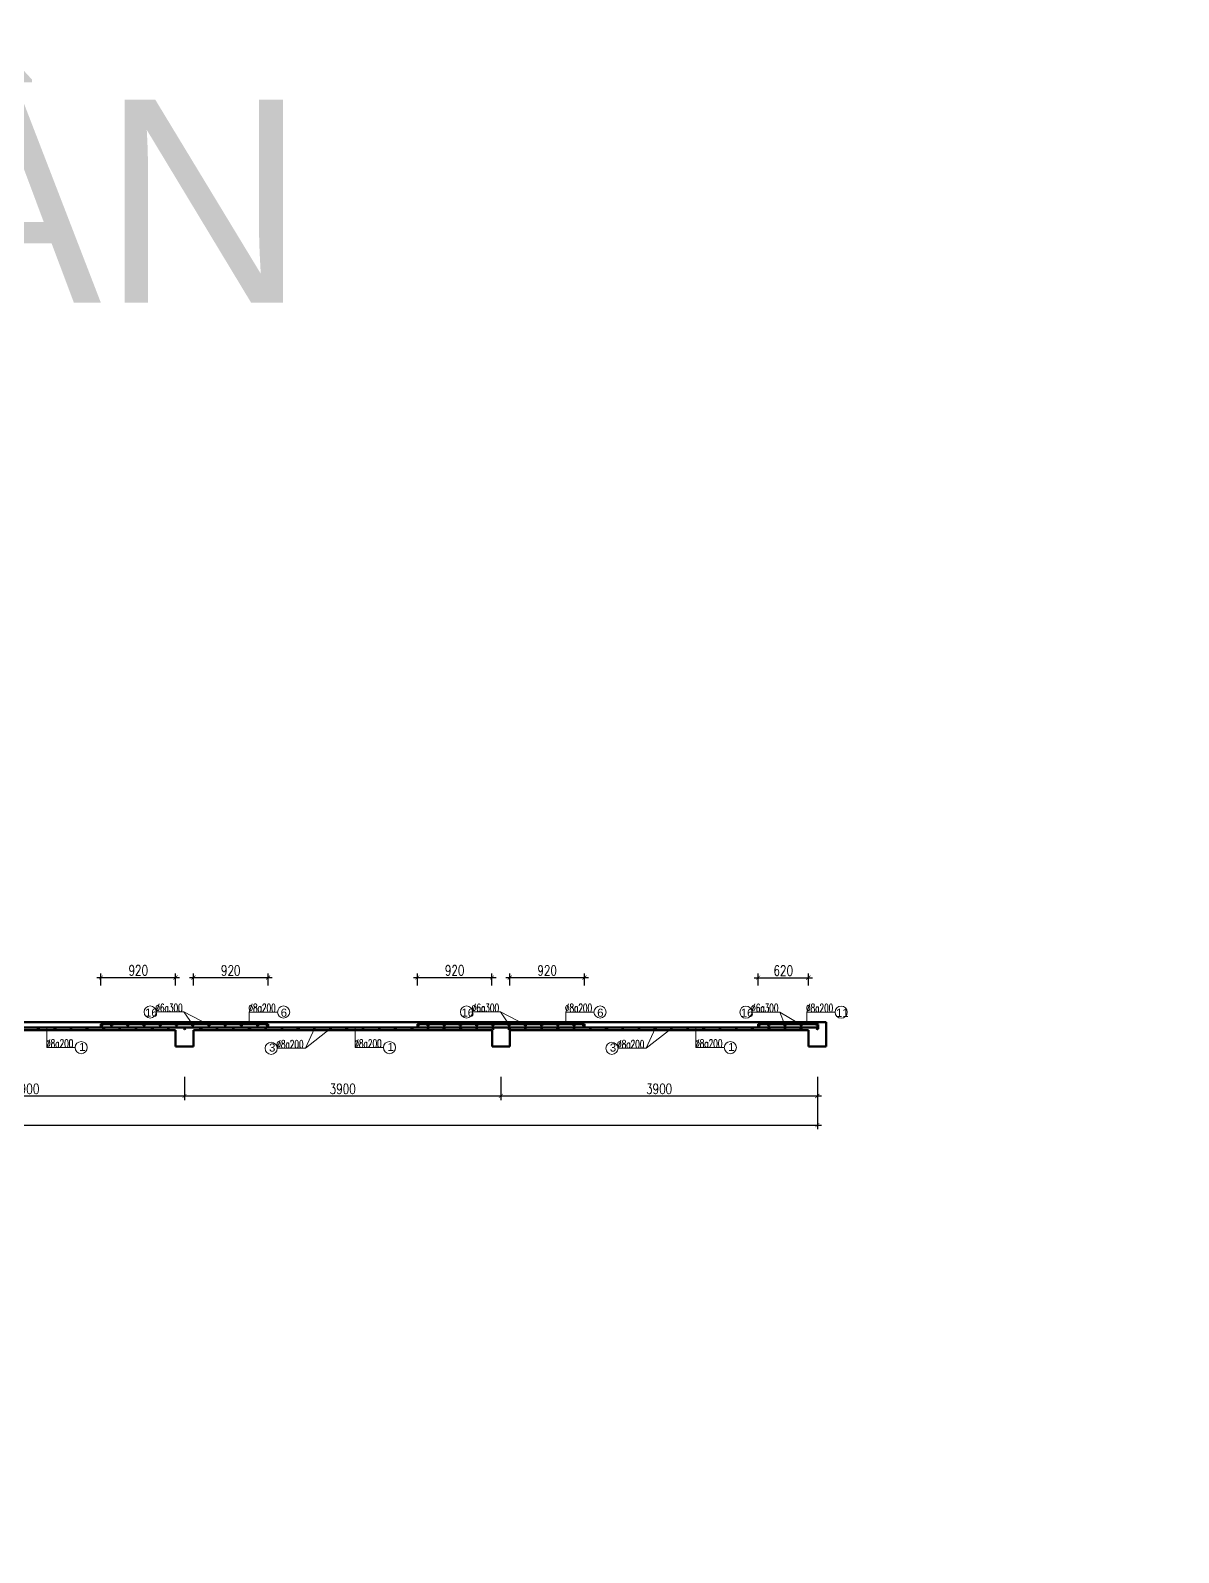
# Model space of a CAD drawing. Header units: millimetres. Extents: x 0 to 8478784, y 0 to 684185.
# Drawn here: x 3824642 to 3852944, y 553279 to 590796 of the extents above; entities that cross this region are included whole.
import ezdxf

# ---------------------------------------------------------------- set-up
doc = ezdxf.new("R2010")
doc.units = ezdxf.units.MM
doc.header["$LTSCALE"] = 5000
doc.header["$MEASUREMENT"] = 0
doc.header["$PDMODE"] = 1
doc.header["$PDSIZE"] = -2
doc.linetypes.add('CENTER', pattern=[2, 1.25, -0.25, 0.25, -0.25])
for name, color, linetype, lineweight in [('00-XMT.Dim', 8, 'Continuous', 15), ('02-XMT.Beams', 94, 'Continuous', 25), ('02-XMT.Reinforcement', 1, 'Continuous', 40), ('DIM', 76, 'Continuous', 18), ('net thay', 7, 'Continuous', 15)]:
    doc.layers.add(name, color=color, linetype=linetype, lineweight=lineweight)
doc.layers.add('_Text', color=4, linetype='Continuous')
doc.styles.add('S1', font='VHARIAL.TTF', dxfattribs={"height": 200})
doc.styles.add('T_THEP', font='Romans.shx', dxfattribs={"width": 0.65})
doc.styles.add('vnsimli 0.7', font='vnsimli.shx', dxfattribs={"width": 0.75})
doc.dimstyles.new('XMT 1-1-100', dxfattribs={"dimscale": 100, "dimtxt": 2.5, "dimasz": 1, "dimexe": 1, "dimexo": 0, "dimgap": 0.5, "dimtad": 1, "dimdec": 0, "dimzin": 0, "dimdsep": 46, "dimtxsty": 'vnsimli 0.7', "dimblk": 'ARCHTICK', "dimcen": 1.5, "dimdle": 1, "dimclrd": 8, "dimclre": 8, "dimclrt": 116, "dimadec": 0, "dimazin": 0, "dimtfac": 1, "dimtdec": 0, "dimtofl": 0, "dimtmove": 0, "dimatfit": 3, "dimfxl": 0.18, "dimtolj": 1, "dimtzin": 0, "dimarcsym": 0})

# ---------------------------------------------------------------- blocks, each defined once
blk = doc.blocks.new('_ArchTick')
at = {"color": 0, "linetype": 'ByBlock', "const_width": 0.15}
blk.add_lwpolyline([(-0.5, -0.5), (0.5, 0.5)], dxfattribs=at)
blk = doc.blocks.new('*D314')
at = {"layer": '02-XMT.Reinforcement', "color": 8, "lineweight": -2, "transparency": 16777216}
for p, q in [((3826281, 567453), (3828319, 567453)), ((3826381, 567252), (3826381, 567553)), ((3828219, 567252), (3828219, 567553))]:
    blk.add_line(p, q, dxfattribs=at)
at = {"layer": 'Defpoints', "color": 0, "lineweight": 100, "transparency": 16777216}
for p in [(3828219, 567453), (3826381, 567252), (3828219, 567252)]:
    blk.add_point(p, dxfattribs=at)
at = {"layer": '02-XMT.Reinforcement', "color": 8, "lineweight": -2, "transparency": 16777216, "xscale": 100, "yscale": 100, "zscale": 100, "rotation": 180}
blk.add_blockref('_ArchTick', (3826381, 567453), dxfattribs=at)
at = {"layer": '02-XMT.Reinforcement', "color": 8, "lineweight": -2, "transparency": 16777216, "xscale": 100, "yscale": 100, "zscale": 100}
blk.add_blockref('_ArchTick', (3828219, 567453), dxfattribs=at)
at = {"layer": '02-XMT.Reinforcement', "color": 116, "lineweight": 100, "transparency": 16777216, "insert": (3827300, 567628), "char_height": 250, "attachment_point": 5, "style": 'vnsimli 0.7'}
blk.add_mtext('\\A1;920', dxfattribs=at)
blk = doc.blocks.new('*D315')
at = {"layer": '02-XMT.Reinforcement', "color": 8, "lineweight": -2, "transparency": 16777216}
for p, q in [((3828560, 567451), (3830600, 567451)), ((3828660, 567252), (3828660, 567551)), ((3830500, 567252), (3830500, 567551))]:
    blk.add_line(p, q, dxfattribs=at)
at = {"layer": 'Defpoints', "color": 0, "lineweight": 100, "transparency": 16777216}
for p in [(3830500, 567451), (3828660, 567252), (3830500, 567252)]:
    blk.add_point(p, dxfattribs=at)
at = {"layer": '02-XMT.Reinforcement', "color": 8, "lineweight": -2, "transparency": 16777216, "xscale": 100, "yscale": 100, "zscale": 100, "rotation": 180}
blk.add_blockref('_ArchTick', (3828660, 567451), dxfattribs=at)
at = {"layer": '02-XMT.Reinforcement', "color": 8, "lineweight": -2, "transparency": 16777216, "xscale": 100, "yscale": 100, "zscale": 100}
blk.add_blockref('_ArchTick', (3830500, 567451), dxfattribs=at)
at = {"layer": '02-XMT.Reinforcement', "color": 116, "lineweight": 100, "transparency": 16777216, "insert": (3829580, 567626), "char_height": 250, "attachment_point": 5, "style": 'vnsimli 0.7'}
blk.add_mtext('\\A1;920', dxfattribs=at)
blk = doc.blocks.new('*D316')
at = {"layer": '02-XMT.Reinforcement', "color": 8, "lineweight": -2, "transparency": 16777216}
for p, q in [((3834081, 567453), (3836119, 567453)), ((3834181, 567252), (3834181, 567553)), ((3836019, 567252), (3836019, 567553))]:
    blk.add_line(p, q, dxfattribs=at)
at = {"layer": 'Defpoints', "color": 0, "lineweight": 100, "transparency": 16777216}
for p in [(3836019, 567453), (3834181, 567252), (3836019, 567252)]:
    blk.add_point(p, dxfattribs=at)
at = {"layer": '02-XMT.Reinforcement', "color": 8, "lineweight": -2, "transparency": 16777216, "xscale": 100, "yscale": 100, "zscale": 100, "rotation": 180}
blk.add_blockref('_ArchTick', (3834181, 567453), dxfattribs=at)
at = {"layer": '02-XMT.Reinforcement', "color": 8, "lineweight": -2, "transparency": 16777216, "xscale": 100, "yscale": 100, "zscale": 100}
blk.add_blockref('_ArchTick', (3836019, 567453), dxfattribs=at)
at = {"layer": '02-XMT.Reinforcement', "color": 116, "lineweight": 100, "transparency": 16777216, "insert": (3835100, 567628), "char_height": 250, "attachment_point": 5, "style": 'vnsimli 0.7'}
blk.add_mtext('\\A1;920', dxfattribs=at)
blk = doc.blocks.new('*D317')
at = {"layer": '02-XMT.Reinforcement', "color": 8, "lineweight": -2, "transparency": 16777216}
for p, q in [((3836360, 567451), (3838400, 567451)), ((3836460, 567252), (3836460, 567551)), ((3838300, 567252), (3838300, 567551))]:
    blk.add_line(p, q, dxfattribs=at)
at = {"layer": 'Defpoints', "color": 0, "lineweight": 100, "transparency": 16777216}
for p in [(3838300, 567451), (3836460, 567252), (3838300, 567252)]:
    blk.add_point(p, dxfattribs=at)
at = {"layer": '02-XMT.Reinforcement', "color": 8, "lineweight": -2, "transparency": 16777216, "xscale": 100, "yscale": 100, "zscale": 100, "rotation": 180}
blk.add_blockref('_ArchTick', (3836460, 567451), dxfattribs=at)
at = {"layer": '02-XMT.Reinforcement', "color": 8, "lineweight": -2, "transparency": 16777216, "xscale": 100, "yscale": 100, "zscale": 100}
blk.add_blockref('_ArchTick', (3838300, 567451), dxfattribs=at)
at = {"layer": '02-XMT.Reinforcement', "color": 116, "lineweight": 100, "transparency": 16777216, "insert": (3837380, 567626), "char_height": 250, "attachment_point": 5, "style": 'vnsimli 0.7'}
blk.add_mtext('\\A1;920', dxfattribs=at)
blk = doc.blocks.new('*D318')
at = {"layer": '02-XMT.Reinforcement', "color": 8, "lineweight": -2, "transparency": 16777216}
for p, q in [((3842480, 567448), (3843919, 567448)), ((3842580, 567252), (3842580, 567548)), ((3843819, 567252), (3843819, 567548))]:
    blk.add_line(p, q, dxfattribs=at)
at = {"layer": 'Defpoints', "color": 0, "lineweight": 100, "transparency": 16777216}
for p in [(3843819, 567448), (3842580, 567252), (3843819, 567252)]:
    blk.add_point(p, dxfattribs=at)
at = {"layer": '02-XMT.Reinforcement', "color": 8, "lineweight": -2, "transparency": 16777216, "xscale": 100, "yscale": 100, "zscale": 100, "rotation": 180}
blk.add_blockref('_ArchTick', (3842580, 567448), dxfattribs=at)
at = {"layer": '02-XMT.Reinforcement', "color": 8, "lineweight": -2, "transparency": 16777216, "xscale": 100, "yscale": 100, "zscale": 100}
blk.add_blockref('_ArchTick', (3843819, 567448), dxfattribs=at)
at = {"layer": '02-XMT.Reinforcement', "color": 116, "lineweight": 100, "transparency": 16777216, "insert": (3843199, 567623), "char_height": 250, "attachment_point": 5, "style": 'vnsimli 0.7'}
blk.add_mtext('\\A1;620', dxfattribs=at)
blk = doc.blocks.new('*D323')
at = {"layer": '02-XMT.Reinforcement', "color": 8, "lineweight": -2, "transparency": 16777216}
for p, q in [((3820640, 565004), (3820640, 564433)), ((3828440, 565004), (3828440, 564433)), ((3820540, 564533), (3828540, 564533))]:
    blk.add_line(p, q, dxfattribs=at)
at = {"layer": 'Defpoints', "color": 0, "lineweight": 100, "transparency": 16777216}
for p in [(3820640, 565004), (3828440, 565004), (3828440, 564533)]:
    blk.add_point(p, dxfattribs=at)
at = {"layer": '02-XMT.Reinforcement', "color": 8, "lineweight": -2, "transparency": 16777216, "xscale": 100, "yscale": 100, "zscale": 100, "rotation": 180}
blk.add_blockref('_ArchTick', (3820640, 564533), dxfattribs=at)
at = {"layer": '02-XMT.Reinforcement', "color": 8, "lineweight": -2, "transparency": 16777216, "xscale": 100, "yscale": 100, "zscale": 100}
blk.add_blockref('_ArchTick', (3828440, 564533), dxfattribs=at)
at = {"layer": '02-XMT.Reinforcement', "color": 116, "lineweight": 100, "transparency": 16777216, "insert": (3824540, 564708), "char_height": 250, "attachment_point": 5, "style": 'vnsimli 0.7'}
blk.add_mtext('\\A1;3900', dxfattribs=at)
blk = doc.blocks.new('*D324')
at = {"layer": '02-XMT.Reinforcement', "color": 8, "lineweight": -2, "transparency": 16777216}
for p, q in [((3828440, 565004), (3828440, 564433)), ((3836240, 565004), (3836240, 564433)), ((3828340, 564533), (3836340, 564533))]:
    blk.add_line(p, q, dxfattribs=at)
at = {"layer": 'Defpoints', "color": 0, "lineweight": 100, "transparency": 16777216}
for p in [(3828440, 565004), (3836240, 565004), (3836240, 564533)]:
    blk.add_point(p, dxfattribs=at)
at = {"layer": '02-XMT.Reinforcement', "color": 8, "lineweight": -2, "transparency": 16777216, "xscale": 100, "yscale": 100, "zscale": 100, "rotation": 180}
blk.add_blockref('_ArchTick', (3828440, 564533), dxfattribs=at)
at = {"layer": '02-XMT.Reinforcement', "color": 8, "lineweight": -2, "transparency": 16777216, "xscale": 100, "yscale": 100, "zscale": 100}
blk.add_blockref('_ArchTick', (3836240, 564533), dxfattribs=at)
at = {"layer": '02-XMT.Reinforcement', "color": 116, "lineweight": 100, "transparency": 16777216, "insert": (3832340, 564708), "char_height": 250, "attachment_point": 5, "style": 'vnsimli 0.7'}
blk.add_mtext('\\A1;3900', dxfattribs=at)
blk = doc.blocks.new('*D325')
at = {"layer": '02-XMT.Reinforcement', "color": 8, "lineweight": -2, "transparency": 16777216}
for p, q in [((3836240, 565004), (3836240, 564433)), ((3844040, 565004), (3844040, 564433)), ((3836140, 564533), (3844140, 564533))]:
    blk.add_line(p, q, dxfattribs=at)
at = {"layer": 'Defpoints', "color": 0, "lineweight": 100, "transparency": 16777216}
for p in [(3836240, 565004), (3844040, 565004), (3844040, 564533)]:
    blk.add_point(p, dxfattribs=at)
at = {"layer": '02-XMT.Reinforcement', "color": 8, "lineweight": -2, "transparency": 16777216, "xscale": 100, "yscale": 100, "zscale": 100, "rotation": 180}
blk.add_blockref('_ArchTick', (3836240, 564533), dxfattribs=at)
at = {"layer": '02-XMT.Reinforcement', "color": 8, "lineweight": -2, "transparency": 16777216, "xscale": 100, "yscale": 100, "zscale": 100}
blk.add_blockref('_ArchTick', (3844040, 564533), dxfattribs=at)
at = {"layer": '02-XMT.Reinforcement', "color": 116, "lineweight": 100, "transparency": 16777216, "insert": (3840140, 564708), "char_height": 250, "attachment_point": 5, "style": 'vnsimli 0.7'}
blk.add_mtext('\\A1;3900', dxfattribs=at)
blk = doc.blocks.new('*D326')
at = {"layer": '02-XMT.Reinforcement', "color": 8, "lineweight": -2, "transparency": 16777216}
for p, q in [((3787640, 565004), (3787640, 563713)), ((3844040, 565004), (3844040, 563713)), ((3787540, 563813), (3844140, 563813))]:
    blk.add_line(p, q, dxfattribs=at)
at = {"layer": 'Defpoints', "color": 0, "lineweight": 100, "transparency": 16777216}
for p in [(3787640, 565004), (3844040, 565004), (3844040, 563813)]:
    blk.add_point(p, dxfattribs=at)
at = {"layer": '02-XMT.Reinforcement', "color": 8, "lineweight": -2, "transparency": 16777216, "xscale": 100, "yscale": 100, "zscale": 100, "rotation": 180}
blk.add_blockref('_ArchTick', (3787640, 563813), dxfattribs=at)
at = {"layer": '02-XMT.Reinforcement', "color": 8, "lineweight": -2, "transparency": 16777216, "xscale": 100, "yscale": 100, "zscale": 100}
blk.add_blockref('_ArchTick', (3844040, 563813), dxfattribs=at)
at = {"layer": '02-XMT.Reinforcement', "color": 116, "lineweight": 100, "transparency": 16777216, "insert": (3815840, 563988), "char_height": 250, "attachment_point": 5, "style": 'vnsimli 0.7'}
blk.add_mtext('\\A1;28200', dxfattribs=at)

msp = doc.modelspace()

# ---------------------------------------------------------------- linework, layer by layer
at = {"layer": '00-XMT.Dim'}
for p, q in [((3828331.5, 566602.9), (3827743.5, 566602.9)), ((3828426, 566602.9), (3828331.5, 566602.9)), ((3828642.5, 566285.4), (3828426, 566602.9)), ((3829042.5, 566285.4), (3828426, 566602.9)), ((3830037, 566601.8), (3830733.5, 566601.8)), ((3836131.5, 566602.9), (3835543.5, 566602.9)), ((3836226, 566602.9), (3836131.5, 566602.9)), ((3836442.5, 566285.4), (3836226, 566602.9)), ((3836842.5, 566285.4), (3836226, 566602.9)), ((3837837, 566601.8), (3838533.5, 566601.8)), ((3843017.5, 566599.9), (3842429.5, 566599.9)), ((3843112, 566599.9), (3843017.5, 566599.9)), ((3843242.5, 566282.4), (3843112, 566599.9)), ((3843642.5, 566282.4), (3843112, 566599.9)), ((3843781, 566598.8), (3844477.5, 566598.8)), ((3831642.5, 566198.4), (3831423, 565707.4)), ((3831423, 565707.4), (3832042.5, 566198.4)), ((3840042.5, 566198.4), (3839823, 565707.4)), ((3839823, 565707.4), (3840442.5, 566198.4)), ((3825048.5, 565724.9), (3825745, 565724.9)), ((3831423, 565707.4), (3830726.5, 565707.4)), ((3832648.5, 565724.9), (3833345, 565724.9)), ((3839823, 565707.4), (3839126.5, 565707.4)), ((3841048.5, 565724.9), (3841745, 565724.9))]:
    msp.add_line(p, q, dxfattribs=at)
for points in [[(3830037, 566305.4), (3830037, 566601.8)], [(3837837, 566305.4), (3837837, 566601.8)], [(3843781, 566302.4), (3843781, 566598.8)], [(3825048.5, 566218.4), (3825048.5, 565724.9)], [(3832648.5, 566218.4), (3832648.5, 565724.9)], [(3841048.5, 566218.4), (3841048.5, 565724.9)]]:
    msp.add_lwpolyline(points, dxfattribs=at)
for centre in [(3827593.7, 566602.9), (3830883.3, 566601.8), (3835393.7, 566602.9), (3838683.3, 566601.8), (3842279.7, 566599.9), (3844627.3, 566598.8), (3825894.8, 565724.9), (3830576.7, 565707.4), (3833494.8, 565724.9), (3838976.7, 565707.4), (3841894.8, 565724.9)]:
    msp.add_circle(centre, 149.8, dxfattribs=at)
at = {"layer": '02-XMT.Beams', "lineweight": 100}
for p, q in [((3787640.5, 566352.4), (3844260.5, 566352.4)), ((3820860.5, 566152.4), (3828220.5, 566152.4)), ((3828220.5, 566152.4), (3828220.5, 565752.4)), ((3828660.5, 566152.4), (3836020.5, 566152.4)), ((3828660.5, 565752.4), (3828660.5, 566152.4)), ((3836020.5, 566152.4), (3836020.5, 565752.4)), ((3836460.5, 566152.4), (3843820.5, 566152.4)), ((3836460.5, 565752.4), (3836460.5, 566152.4)), ((3843820.5, 566152.4), (3843820.5, 565752.4)), ((3844260.5, 565752.4), (3844260.5, 566352.4)), ((3828220.5, 565752.4), (3828660.5, 565752.4)), ((3836020.5, 565752.4), (3836460.5, 565752.4)), ((3843820.5, 565752.4), (3844260.5, 565752.4))]:
    msp.add_line(p, q, dxfattribs=at)
for centre in [(3824842.5, 566198.4), (3824842.5, 566198.4), (3825242.5, 566198.4), (3825642.5, 566198.4), (3826042.5, 566198.4), (3826042.5, 566198.4), (3826400.5, 566285.4), (3826442.5, 566198.4), (3826442.5, 566198.4), (3826642.5, 566285.4), (3826842.5, 566198.4), (3827042.5, 566285.4), (3827042.5, 566285.4), (3827242.5, 566198.4), (3827442.5, 566285.4), (3827442.5, 566285.4), (3827642.5, 566198.4), (3827642.5, 566198.4), (3827842.5, 566285.4), (3828042.5, 566198.4), (3828042.5, 566198.4), (3828242.5, 566285.4), (3828442.5, 566198.4), (3828642.5, 566285.4), (3828642.5, 566285.4), (3828842.5, 566198.4), (3829042.5, 566285.4), (3829042.5, 566285.4), (3829242.5, 566198.4), (3829242.5, 566198.4), (3829442.5, 566285.4), (3829642.5, 566198.4), (3829642.5, 566198.4), (3829842.5, 566285.4), (3830042.5, 566198.4), (3830242.5, 566285.4), (3830242.5, 566285.4), (3830442.5, 566198.4), (3830477.5, 566285.4), (3830842.5, 566198.4), (3830842.5, 566198.4), (3831242.5, 566198.4), (3831242.5, 566198.4), (3831642.5, 566198.4), (3832042.5, 566198.4), (3832442.5, 566198.4), (3832442.5, 566198.4), (3832842.5, 566198.4), (3832842.5, 566198.4), (3833242.5, 566198.4), (3833642.5, 566198.4), (3834042.5, 566198.4), (3834042.5, 566198.4), (3834200.5, 566285.4), (3834442.5, 566285.4), (3834442.5, 566198.4), (3834442.5, 566198.4), (3834842.5, 566285.4), (3834842.5, 566285.4), (3834842.5, 566198.4), (3835242.5, 566285.4), (3835242.5, 566285.4), (3835242.5, 566198.4), (3835242.5, 566198.4), (3835242.5, 566198.4), (3835642.5, 566285.4), (3835642.5, 566198.4), (3836042.5, 566285.4), (3836042.5, 566198.4), (3836442.5, 566285.4), (3836442.5, 566285.4), (3836442.5, 566198.4), (3836442.5, 566198.4), (3836842.5, 566285.4), (3836842.5, 566285.4), (3836842.5, 566198.4), (3836842.5, 566198.4), (3837242.5, 566285.4), (3837242.5, 566198.4), (3837642.5, 566285.4), (3837642.5, 566198.4), (3838042.5, 566285.4), (3838042.5, 566285.4), (3838042.5, 566198.4), (3838042.5, 566198.4), (3838277.5, 566285.4), (3838442.5, 566198.4), (3838442.5, 566198.4), (3838842.5, 566198.4), (3839242.5, 566198.4), (3839642.5, 566198.4), (3839642.5, 566198.4), (3840042.5, 566198.4), (3840042.5, 566198.4), (3840442.5, 566198.4), (3840842.5, 566198.4), (3841242.5, 566198.4), (3841242.5, 566198.4), (3841642.5, 566198.4), (3841642.5, 566198.4), (3842042.5, 566198.4), (3842442.5, 566198.4), (3842602.5, 566282.4), (3842842.5, 566282.4), (3842842.5, 566282.4), (3842842.5, 566198.4), (3842842.5, 566198.4), (3843242.5, 566282.4), (3843242.5, 566282.4), (3843242.5, 566198.4), (3843242.5, 566198.4), (3843642.5, 566282.4), (3843642.5, 566198.4), (3844042.5, 566282.4), (3844042.5, 566198.4)]:
    msp.add_circle(centre, 20, dxfattribs=at)
at = {"layer": '02-XMT.Reinforcement', "lineweight": 100}
for p, q in [((3787622.5, 566218.4), (3844042.5, 566218.4)), ((3830501.5, 566305.4), (3826380.5, 566305.4)), ((3826380.5, 566305.4), (3826380.5, 566218.4)), ((3830501.5, 566305.4), (3830501.5, 566218.4)), ((3838301.5, 566305.4), (3834180.5, 566305.4)), ((3834180.5, 566305.4), (3834180.5, 566218.4)), ((3838301.5, 566305.4), (3838301.5, 566218.4)), ((3844043.2, 566302.4), (3842580.5, 566302.4)), ((3842580.5, 566302.4), (3842580.5, 566218.4)), ((3844062.5, 566282.4), (3844062.5, 566198.4))]:
    msp.add_line(p, q, dxfattribs=at)
at = {"layer": 'net thay', "linetype": 'CENTER', "lineweight": 15}
msp.add_circle((3911642, 421190.5), 262994, dxfattribs=at)

# ---------------------------------------------------------------- texts
at = {"layer": '02-XMT.Beams', "lineweight": 100, "char_height": 200, "width": 248.636, "style": 'S1'}
for s, insert, attachment_point in [('16', (3827466.8, 566686.6), 1), ('6', (3830812.5, 566685.5), 1), ('16', (3835266.8, 566686.6), 1), ('6', (3838612.5, 566685.5), 1), ('16', (3842152.8, 566683.6), 1), ('11', (3844500.5, 566682.5), 1), ('1', (3825843, 565641.3), 7), ('3', (3830524.8, 565623.8), 7), ('1', (3833443, 565641.3), 7), ('3', (3838924.8, 565623.8), 7), ('1', (3841843, 565641.3), 7)]:
    msp.add_mtext(s, dxfattribs=dict(at, insert=insert, attachment_point=attachment_point))
at = {"layer": '_Text', "lineweight": 100, "insert": (3796508, 589086.4), "char_height": 5000, "width": 271765, "attachment_point": 1, "style": 'S1'}
msp.add_mtext('THÐP SµN', dxfattribs=at)
at = {"layer": 'DIM', "color": 2, "style": 'T_THEP', "width": 0.65}
for s, p in [('%%C6a300', (3827723, 566602.9)), ('%%C8a200', (3830016.5, 566600.8)), ('%%C6a300', (3835523, 566602.9)), ('%%C8a200', (3837816.5, 566600.8)), ('%%C6a300', (3842409, 566599.9)), ('%%C8a200', (3843760.5, 566598.8)), ('%%C8a200', (3825028, 565725.4)), ('%%C8a200', (3830703.9, 565707.4)), ('%%C8a200', (3832628, 565725.4)), ('%%C8a200', (3839103.9, 565707.4)), ('%%C8a200', (3841028, 565725.4))]:
    msp.add_text(s, height=202.5, dxfattribs=at).set_placement(p)

# ---------------------------------------------------------------- dimensions: what is measured, and where the dimension line sits
at = {"layer": '02-XMT.Reinforcement', "lineweight": 100}
for base, p1, p2, text, picture, middle in [((3828219, 567453.4), (3826381, 567251.9), (3828219, 567251.9), '920', '*D314', (3827300, 567628.4)), ((3830500.5, 567451.4), (3828660.5, 567251.9), (3830500.5, 567251.9), '920', '*D315', (3829580.5, 567626.4)), ((3836019, 567453.4), (3834181, 567251.9), (3836019, 567251.9), '920', '*D316', (3835100, 567628.4)), ((3838300.5, 567451.4), (3836460.5, 567251.9), (3838300.5, 567251.9), '920', '*D317', (3837380.5, 567626.4)), ((3843819, 567447.9), (3842580, 567251.9), (3843819, 567251.9), '620', '*D318', (3843199.5, 567622.9)), ((3844040.5, 563812.9), (3787640.5, 565004.4), (3844040.5, 565004.4), '28200', '*D326', (3815840.5, 563987.9))]:
    dim = msp.add_linear_dim(base=base, p1=p1, p2=p2, text=text, dimstyle='XMT 1-1-100', dxfattribs=at)
    dim.commit()
    dim.dimension.update_dxf_attribs({"geometry": picture, "text_midpoint": middle})
for base, p1, p2, picture, middle in [((3828440.5, 564532.9), (3820640.5, 565004.4), (3828440.5, 565004.4), '*D323', (3824540.5, 564707.9)), ((3836240.5, 564532.9), (3828440.5, 565004.4), (3836240.5, 565004.4), '*D324', (3832340.5, 564707.9)), ((3844040.5, 564532.9), (3836240.5, 565004.4), (3844040.5, 565004.4), '*D325', (3840140.5, 564707.9))]:
    dim = msp.add_linear_dim(base=base, p1=p1, p2=p2, text='3900', dimstyle='XMT 1-1-100', override={"dimtmove": 1}, dxfattribs=at)
    dim.commit()
    dim.dimension.update_dxf_attribs({"geometry": picture, "text_midpoint": middle})

doc.saveas('drawing.dxf')
